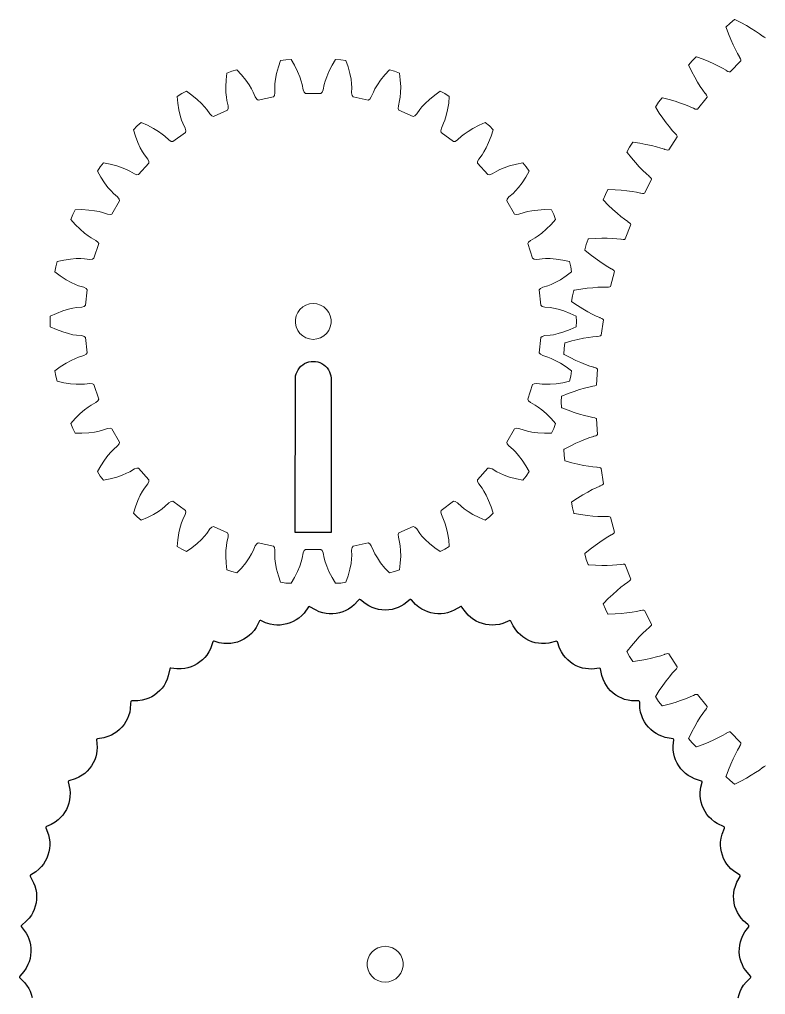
# Model space of a CAD drawing. Header units: centimetres. Extents: x 1 to 101, y 0 to 92.
# Drawn here: x 17.94 to 34.57, y 67.29 to 89.03 of the extents above; entities that cross this region are included whole.
import ezdxf

# ---------------------------------------------------------------- set-up
doc = ezdxf.new("R2010")
doc.units = ezdxf.units.CM
doc.layers.get('0').update_dxf_attribs({"lineweight": 25, "true_color": 0xffffff})
doc.layers.add('OpenJsCad', color=7, linetype='Continuous', lineweight=5, true_color=0xffffff)

msp = doc.modelspace()

# ---------------------------------------------------------------- linework, layer by layer
for p, q in [((24.218, 81.298), (24.257, 81.33)), ((24.257, 81.33), (24.299, 81.357)), ((24.299, 81.357), (24.345, 81.378)), ((24.345, 81.378), (24.393, 81.393)), ((24.393, 81.393), (24.442, 81.403)), ((24.442, 81.403), (24.492, 81.406)), ((24.492, 81.406), (24.542, 81.403)), ((24.542, 81.403), (24.592, 81.393)), ((24.592, 81.393), (24.639, 81.378)), ((24.639, 81.378), (24.685, 81.357)), ((24.685, 81.357), (24.727, 81.33)), ((24.727, 81.33), (24.766, 81.298)), ((24.099, 81.081), (24.112, 81.13)), ((24.112, 81.13), (24.13, 81.176)), ((24.13, 81.176), (24.154, 81.22)), ((24.154, 81.22), (24.184, 81.261)), ((24.184, 81.261), (24.218, 81.298)), ((24.766, 81.298), (24.8, 81.261)), ((24.8, 81.261), (24.83, 81.22)), ((24.83, 81.22), (24.854, 81.176)), ((24.854, 81.176), (24.872, 81.13)), ((24.872, 81.13), (24.885, 81.081)), ((24.092, 77.587), (24.093, 81.031)), ((24.093, 81.031), (24.099, 81.081)), ((24.885, 81.081), (24.891, 81.031)), ((24.891, 81.031), (24.892, 77.587)), ((24.892, 77.587), (24.092, 77.587)), ((24.387, 75.931), (24.286, 75.793)), ((24.4, 75.937), (24.387, 75.931)), ((24.415, 75.935), (24.4, 75.937)), ((24.54, 75.861), (24.415, 75.935)), ((25.348, 75.929), (25.277, 75.882)), ((25.404, 75.978), (25.348, 75.929)), ((25.492, 76.073), (25.404, 75.978)), ((25.517, 76.093), (25.492, 76.073)), ((25.53, 76.095), (25.517, 76.093)), ((25.545, 76.089), (25.53, 76.095)), ((25.652, 76.002), (25.545, 76.089)), ((25.73, 75.952), (25.652, 76.002)), ((25.807, 75.915), (25.73, 75.952)), ((25.873, 75.892), (25.807, 75.915)), ((25.944, 75.874), (25.873, 75.892)), ((26.318, 75.893), (26.247, 75.875)), ((26.384, 75.917), (26.318, 75.893)), ((26.443, 75.944), (26.384, 75.917)), ((26.51, 75.984), (26.443, 75.944)), ((26.653, 76.094), (26.51, 75.984)), ((26.667, 76.095), (26.653, 76.094)), ((26.681, 76.087), (26.667, 76.095)), ((26.773, 75.987), (26.681, 76.087)), ((26.843, 75.927), (26.773, 75.987)), ((26.913, 75.88), (26.843, 75.927)), ((27.779, 75.937), (27.635, 75.854)), ((27.793, 75.936), (27.779, 75.937)), ((27.805, 75.927), (27.793, 75.936)), ((27.882, 75.817), (27.805, 75.927)), ((24.168, 75.68), (24.11, 75.64)), ((24.234, 75.736), (24.168, 75.68)), ((24.286, 75.793), (24.234, 75.736)), ((24.625, 75.822), (24.54, 75.861)), ((24.707, 75.797), (24.625, 75.822)), ((24.776, 75.783), (24.707, 75.797)), ((24.849, 75.776), (24.776, 75.783)), ((24.925, 75.776), (24.849, 75.776)), ((25.001, 75.784), (24.925, 75.776)), ((25.077, 75.799), (25.001, 75.784)), ((25.149, 75.821), (25.077, 75.799)), ((25.216, 75.849), (25.149, 75.821)), ((25.277, 75.882), (25.216, 75.849)), ((26.019, 75.863), (25.944, 75.874)), ((26.096, 75.86), (26.019, 75.863)), ((26.173, 75.864), (26.096, 75.86)), ((26.247, 75.875), (26.173, 75.864)), ((26.975, 75.847), (26.913, 75.88)), ((27.043, 75.82), (26.975, 75.847)), ((27.115, 75.798), (27.043, 75.82)), ((27.191, 75.783), (27.115, 75.798)), ((27.267, 75.776), (27.191, 75.783)), ((27.343, 75.777), (27.267, 75.776)), ((27.416, 75.784), (27.343, 75.777)), ((27.484, 75.798), (27.416, 75.784)), ((27.566, 75.824), (27.484, 75.798)), ((27.635, 75.854), (27.566, 75.824)), ((27.941, 75.748), (27.882, 75.817)), ((28.004, 75.691), (27.941, 75.748)), ((28.06, 75.65), (28.004, 75.691)), ((23.216, 75.468), (23.173, 75.405)), ((23.295, 75.617), (23.216, 75.468)), ((23.307, 75.624), (23.295, 75.617)), ((23.322, 75.624), (23.307, 75.624)), ((23.428, 75.578), (23.322, 75.624)), ((23.529, 75.545), (23.428, 75.578)), ((23.612, 75.53), (23.529, 75.545)), ((23.681, 75.524), (23.612, 75.53)), ((23.753, 75.525), (23.681, 75.524)), ((23.828, 75.534), (23.753, 75.525)), ((23.903, 75.55), (23.828, 75.534)), ((23.976, 75.574), (23.903, 75.55)), ((24.046, 75.604), (23.976, 75.574)), ((24.11, 75.64), (24.046, 75.604)), ((28.123, 75.613), (28.06, 75.65)), ((28.192, 75.581), (28.123, 75.613)), ((28.264, 75.556), (28.192, 75.581)), ((28.339, 75.538), (28.264, 75.556)), ((28.414, 75.527), (28.339, 75.538)), ((28.487, 75.524), (28.414, 75.527)), ((28.557, 75.528), (28.487, 75.524)), ((28.642, 75.541), (28.557, 75.528)), ((28.716, 75.562), (28.642, 75.541)), ((28.871, 75.625), (28.716, 75.562)), ((28.885, 75.622), (28.871, 75.625)), ((28.897, 75.612), (28.885, 75.622)), ((28.949, 75.508), (28.897, 75.612)), ((29.005, 75.418), (28.949, 75.508)), ((23.006, 75.247), (22.941, 75.207)), ((23.064, 75.292), (23.006, 75.247)), ((23.116, 75.339), (23.064, 75.292)), ((23.173, 75.405), (23.116, 75.339)), ((29.059, 75.353), (29.005, 75.418)), ((29.108, 75.304), (29.059, 75.353)), ((29.165, 75.259), (29.108, 75.304)), ((29.228, 75.217), (29.165, 75.259)), ((22.257, 75.154), (22.2, 74.997)), ((22.269, 75.162), (22.257, 75.154)), ((22.284, 75.163), (22.269, 75.162)), ((22.397, 75.132), (22.284, 75.163)), ((22.502, 75.114), (22.397, 75.132)), ((22.587, 75.111), (22.502, 75.114)), ((22.656, 75.115), (22.587, 75.111)), ((22.728, 75.127), (22.656, 75.115)), ((22.8, 75.146), (22.728, 75.127)), ((22.872, 75.173), (22.8, 75.146)), ((22.941, 75.207), (22.872, 75.173)), ((29.296, 75.182), (29.228, 75.217)), ((29.367, 75.153), (29.296, 75.182)), ((29.44, 75.132), (29.367, 75.153)), ((29.512, 75.118), (29.44, 75.132)), ((29.582, 75.111), (29.512, 75.118)), ((29.669, 75.112), (29.582, 75.111)), ((29.745, 75.122), (29.669, 75.112)), ((29.91, 75.164), (29.745, 75.122)), ((29.924, 75.16), (29.91, 75.164)), ((29.934, 75.148), (29.924, 75.16)), ((29.982, 75.01), (29.934, 75.148)), ((22.076, 74.802), (22.025, 74.749)), ((22.12, 74.857), (22.076, 74.802)), ((22.167, 74.929), (22.12, 74.857)), ((22.2, 74.997), (22.167, 74.929)), ((30.022, 74.926), (29.982, 75.01)), ((30.07, 74.853), (30.022, 74.926)), ((30.114, 74.799), (30.07, 74.853)), ((21.767, 74.59), (21.698, 74.568)), ((21.837, 74.62), (21.767, 74.59)), ((21.904, 74.657), (21.837, 74.62)), ((21.967, 74.701), (21.904, 74.657)), ((22.025, 74.749), (21.967, 74.701)), ((30.166, 74.746), (30.114, 74.799)), ((30.224, 74.698), (30.166, 74.746)), ((30.287, 74.655), (30.224, 74.698)), ((30.355, 74.618), (30.287, 74.655)), ((30.424, 74.589), (30.355, 74.618)), ((30.494, 74.567), (30.424, 74.589)), ((21.26, 74.39), (21.237, 74.318)), ((21.294, 74.551), (21.26, 74.39)), ((21.304, 74.56), (21.294, 74.551)), ((21.32, 74.563), (21.304, 74.56)), ((21.454, 74.546), (21.32, 74.563)), ((21.545, 74.545), (21.454, 74.546)), ((21.63, 74.554), (21.545, 74.545)), ((21.698, 74.568), (21.63, 74.554)), ((30.562, 74.553), (30.494, 74.567)), ((30.626, 74.546), (30.562, 74.553)), ((30.703, 74.544), (30.626, 74.546)), ((30.874, 74.563), (30.703, 74.544)), ((30.888, 74.557), (30.874, 74.563)), ((30.896, 74.545), (30.888, 74.557)), ((30.924, 74.403), (30.896, 74.545)), ((30.952, 74.315), (30.924, 74.403)), ((21.166, 74.18), (21.123, 74.121)), ((21.201, 74.24), (21.166, 74.18)), ((21.237, 74.318), (21.201, 74.24)), ((30.988, 74.236), (30.952, 74.315)), ((31.024, 74.176), (30.988, 74.236)), ((31.067, 74.117), (31.024, 74.176)), ((20.955, 73.965), (20.891, 73.926)), ((21.016, 74.012), (20.955, 73.965)), ((21.073, 74.064), (21.016, 74.012)), ((21.123, 74.121), (21.073, 74.064)), ((31.118, 74.061), (31.067, 74.117)), ((31.175, 74.009), (31.118, 74.061)), ((31.236, 73.963), (31.175, 74.009)), ((31.301, 73.924), (31.236, 73.963)), ((20.418, 73.778), (20.413, 73.657)), ((20.424, 73.819), (20.418, 73.778)), ((20.433, 73.83), (20.424, 73.819)), ((20.448, 73.835), (20.433, 73.83)), ((20.585, 73.836), (20.448, 73.835)), ((20.677, 73.848), (20.585, 73.836)), ((20.76, 73.869), (20.677, 73.848)), ((20.825, 73.894), (20.76, 73.869)), ((20.891, 73.926), (20.825, 73.894)), ((31.366, 73.892), (31.301, 73.924)), ((31.432, 73.868), (31.366, 73.892)), ((31.514, 73.847), (31.432, 73.868)), ((31.588, 73.837), (31.514, 73.847)), ((31.718, 73.836), (31.588, 73.837)), ((31.751, 73.832), (31.718, 73.836)), ((31.761, 73.823), (31.751, 73.832)), ((31.767, 73.808), (31.761, 73.823)), ((31.773, 73.671), (31.767, 73.808)), ((20.376, 73.502), (20.35, 73.438)), ((20.4, 73.584), (20.376, 73.502)), ((20.413, 73.657), (20.4, 73.584)), ((31.788, 73.58), (31.773, 73.671)), ((31.812, 73.498), (31.788, 73.58)), ((31.839, 73.434), (31.812, 73.498)), ((20.275, 73.31), (20.227, 73.25)), ((20.316, 73.373), (20.275, 73.31)), ((20.35, 73.438), (20.316, 73.373)), ((31.873, 73.369), (31.839, 73.434)), ((31.915, 73.306), (31.873, 73.369)), ((31.964, 73.246), (31.915, 73.306)), ((19.993, 73.071), (19.914, 73.038)), ((20.054, 73.105), (19.993, 73.071)), ((20.115, 73.146), (20.054, 73.105)), ((20.173, 73.195), (20.115, 73.146)), ((20.227, 73.25), (20.173, 73.195)), ((32.018, 73.192), (31.964, 73.246)), ((32.076, 73.144), (32.018, 73.192)), ((32.137, 73.103), (32.076, 73.144)), ((32.198, 73.07), (32.137, 73.103)), ((32.258, 73.044), (32.198, 73.07)), ((19.669, 72.982), (19.663, 72.969)), ((19.663, 72.969), (19.675, 72.797)), ((19.681, 72.99), (19.669, 72.982)), ((19.824, 73.013), (19.681, 72.99)), ((19.914, 73.038), (19.824, 73.013)), ((32.332, 73.02), (32.258, 73.044)), ((32.512, 72.988), (32.332, 73.02)), ((32.522, 72.978), (32.512, 72.988)), ((32.513, 72.828), (32.525, 72.962)), ((32.525, 72.962), (32.522, 72.978)), ((19.662, 72.656), (19.645, 72.589)), ((19.671, 72.72), (19.662, 72.656)), ((19.675, 72.797), (19.671, 72.72)), ((32.514, 72.737), (32.513, 72.828)), ((32.526, 72.652), (32.514, 72.737)), ((32.543, 72.585), (32.526, 72.652)), ((19.589, 72.452), (19.55, 72.386)), ((19.621, 72.52), (19.589, 72.452)), ((19.645, 72.589), (19.621, 72.52)), ((32.568, 72.516), (32.543, 72.585)), ((32.6, 72.448), (32.568, 72.516)), ((32.639, 72.382), (32.6, 72.448)), ((19.4, 72.217), (19.344, 72.175)), ((19.455, 72.267), (19.4, 72.217)), ((19.505, 72.324), (19.455, 72.267)), ((19.55, 72.386), (19.505, 72.324)), ((32.685, 72.32), (32.639, 72.382)), ((32.736, 72.264), (32.685, 72.32)), ((32.79, 72.214), (32.736, 72.264)), ((32.846, 72.173), (32.79, 72.214)), ((19.033, 72.04), (19.029, 72.026)), ((19.029, 72.026), (19.064, 71.86)), ((19.045, 72.049), (19.033, 72.04)), ((19.185, 72.093), (19.045, 72.049)), ((19.27, 72.13), (19.185, 72.093)), ((19.344, 72.175), (19.27, 72.13)), ((32.92, 72.129), (32.846, 72.173)), ((32.989, 72.098), (32.92, 72.129)), ((33.148, 72.046), (32.989, 72.098)), ((33.131, 71.906), (33.159, 72.02)), ((33.157, 72.035), (33.148, 72.046)), ((33.159, 72.02), (33.157, 72.035)), ((19.064, 71.86), (19.071, 71.784)), ((19.071, 71.784), (19.07, 71.697)), ((33.117, 71.8), (33.131, 71.906)), ((33.117, 71.715), (33.117, 71.8)), ((19.044, 71.555), (19.02, 71.483)), ((19.061, 71.627), (19.044, 71.555)), ((19.07, 71.697), (19.061, 71.627)), ((33.124, 71.647), (33.117, 71.715)), ((33.138, 71.575), (33.124, 71.647)), ((33.16, 71.503), (33.138, 71.575)), ((18.951, 71.347), (18.907, 71.285)), ((18.989, 71.413), (18.951, 71.347)), ((19.02, 71.483), (18.989, 71.413)), ((33.189, 71.432), (33.16, 71.503)), ((33.225, 71.364), (33.189, 71.432)), ((33.267, 71.301), (33.225, 71.364)), ((18.743, 71.131), (18.651, 71.078)), ((18.81, 71.182), (18.743, 71.131)), ((18.86, 71.23), (18.81, 71.182)), ((18.907, 71.285), (18.86, 71.23)), ((33.314, 71.244), (33.267, 71.301)), ((33.364, 71.195), (33.314, 71.244)), ((33.431, 71.14), (33.364, 71.195)), ((33.495, 71.099), (33.431, 71.14)), ((18.534, 71.018), (18.532, 71.005)), ((18.532, 71.005), (18.589, 70.847)), ((18.545, 71.029), (18.534, 71.018)), ((18.651, 71.078), (18.545, 71.029)), ((33.647, 71.025), (33.495, 71.099)), ((33.603, 70.86), (33.655, 70.998)), ((33.655, 71.013), (33.647, 71.025)), ((33.655, 70.998), (33.655, 71.013)), ((18.589, 70.847), (18.607, 70.773)), ((18.607, 70.773), (18.618, 70.687)), ((18.618, 70.687), (18.619, 70.617)), ((33.569, 70.683), (33.58, 70.769)), ((33.569, 70.613), (33.569, 70.683)), ((33.58, 70.769), (33.603, 70.86)), ((18.6, 70.469), (18.579, 70.395)), ((18.613, 70.544), (18.6, 70.469)), ((18.619, 70.617), (18.613, 70.544)), ((33.575, 70.539), (33.569, 70.613)), ((33.588, 70.465), (33.575, 70.539)), ((33.61, 70.391), (33.588, 70.465)), ((18.517, 70.256), (18.478, 70.195)), ((18.551, 70.324), (18.517, 70.256)), ((18.579, 70.395), (18.551, 70.324)), ((33.638, 70.32), (33.61, 70.391)), ((33.672, 70.253), (33.638, 70.32)), ((33.712, 70.191), (33.672, 70.253)), ((18.305, 70.022), (18.192, 69.95)), ((18.376, 70.079), (18.305, 70.022)), ((18.435, 70.14), (18.376, 70.079)), ((18.478, 70.195), (18.435, 70.14)), ((33.755, 70.137), (33.712, 70.191)), ((33.799, 70.091), (33.755, 70.137)), ((33.857, 70.04), (33.799, 70.091)), ((34, 69.945), (33.857, 70.04)), ((18.183, 69.937), (18.181, 69.923)), ((18.181, 69.923), (18.259, 69.777)), ((18.192, 69.95), (18.183, 69.937)), ((33.934, 69.79), (34.005, 69.917)), ((34.006, 69.932), (34, 69.945)), ((34.005, 69.917), (34.006, 69.932)), ((18.259, 69.777), (18.287, 69.707)), ((18.287, 69.707), (18.31, 69.624)), ((18.31, 69.624), (18.322, 69.555)), ((33.865, 69.551), (33.876, 69.62)), ((33.876, 69.62), (33.899, 69.704)), ((33.899, 69.704), (33.934, 69.79)), ((18.324, 69.407), (18.314, 69.33)), ((18.322, 69.555), (18.326, 69.482)), ((18.326, 69.482), (18.324, 69.407)), ((33.861, 69.478), (33.865, 69.551)), ((33.863, 69.402), (33.861, 69.478)), ((33.874, 69.326), (33.863, 69.402)), ((18.273, 69.184), (18.243, 69.117)), ((18.297, 69.255), (18.273, 69.184)), ((18.314, 69.33), (18.297, 69.255)), ((33.891, 69.251), (33.874, 69.326)), ((33.916, 69.18), (33.891, 69.251)), ((33.946, 69.113), (33.916, 69.18)), ((18.159, 68.987), (18.096, 68.92)), ((18.209, 69.057), (18.159, 68.987)), ((18.243, 69.117), (18.209, 69.057)), ((33.981, 69.053), (33.946, 69.113)), ((34.031, 68.985), (33.981, 69.053)), ((34.081, 68.93), (34.031, 68.985)), ((17.993, 68.831), (17.985, 68.818)), ((17.985, 68.818), (17.985, 68.804)), ((17.985, 68.804), (18.09, 68.657)), ((18.096, 68.92), (17.993, 68.831)), ((34.179, 68.846), (34.081, 68.93)), ((34.114, 68.683), (34.197, 68.793)), ((34.201, 68.821), (34.179, 68.846)), ((34.197, 68.793), (34.203, 68.808)), ((34.203, 68.808), (34.201, 68.821)), ((18.09, 68.657), (18.128, 68.589)), ((18.128, 68.589), (18.153, 68.529)), ((18.153, 68.529), (18.174, 68.462)), ((34.012, 68.458), (34.033, 68.525)), ((34.033, 68.525), (34.067, 68.604)), ((34.067, 68.604), (34.114, 68.683)), ((18.174, 68.462), (18.19, 68.391)), ((18.19, 68.391), (18.198, 68.316)), ((18.198, 68.316), (18.2, 68.239)), ((33.988, 68.234), (33.989, 68.311)), ((33.989, 68.311), (33.997, 68.386)), ((33.997, 68.386), (34.012, 68.458)), ((18.18, 68.088), (18.16, 68.017)), ((18.193, 68.162), (18.18, 68.088)), ((18.2, 68.239), (18.193, 68.162)), ((33.994, 68.158), (33.988, 68.234)), ((34.008, 68.084), (33.994, 68.158)), ((34.029, 68.013), (34.008, 68.084)), ((18.095, 67.876), (18.042, 67.8)), ((18.134, 67.952), (18.095, 67.876)), ((18.16, 68.017), (18.134, 67.952)), ((34.055, 67.949), (34.029, 68.013)), ((34.084, 67.891), (34.055, 67.949)), ((34.126, 67.825), (34.084, 67.891)), ((17.952, 67.697), (17.945, 67.682)), ((17.945, 67.682), (17.946, 67.668)), ((17.946, 67.668), (17.966, 67.642)), ((18.042, 67.8), (17.952, 67.697)), ((17.966, 67.642), (18.058, 67.552)), ((34.241, 67.686), (34.126, 67.825)), ((34.139, 67.562), (34.235, 67.658)), ((34.235, 67.658), (34.242, 67.672)), ((34.242, 67.672), (34.241, 67.686)), ((18.058, 67.552), (18.104, 67.494)), ((18.104, 67.494), (18.149, 67.422)), ((18.149, 67.422), (18.18, 67.359)), ((34.006, 67.355), (34.036, 67.418)), ((34.036, 67.418), (34.081, 67.491)), ((34.081, 67.491), (34.139, 67.562)), ((18.18, 67.359), (18.205, 67.291)), ((18.205, 67.291), (18.225, 67.218)), ((33.961, 67.214), (33.981, 67.287)), ((33.981, 67.287), (34.006, 67.355))]:
    msp.add_line(p, q)
at = {"layer": 'OpenJsCad'}
msp.add_lwpolyline([(34.572, 88.621), (34.545, 88.633), (34.511, 88.658), (34.506, 88.661), (34.435, 88.714), (34.351, 88.77), (34.255, 88.831), (34.145, 88.894), (34.022, 88.96), (33.886, 89.027), (33.879, 89.03), (33.78, 88.95), (33.69, 88.86), (33.692, 88.852), (33.744, 88.71), (33.797, 88.581), (33.849, 88.465), (33.899, 88.363), (33.946, 88.274), (33.991, 88.197), (33.994, 88.192), (34.015, 88.156), (34.025, 88.127), (34.024, 88.108), (33.78, 87.865), (33.761, 87.864), (33.733, 87.874), (33.696, 87.895), (33.691, 87.898), (33.615, 87.942), (33.526, 87.99), (33.423, 88.04), (33.308, 88.092), (33.179, 88.144), (33.036, 88.196), (33.029, 88.199), (32.938, 88.109), (32.858, 88.01), (32.862, 88.002), (32.929, 87.866), (32.994, 87.743), (33.058, 87.634), (33.118, 87.537), (33.175, 87.454), (33.227, 87.382), (33.231, 87.377), (33.255, 87.343), (33.268, 87.316), (33.269, 87.297), (33.052, 87.03), (33.033, 87.027), (33.004, 87.033), (32.966, 87.05), (32.961, 87.053), (32.88, 87.089), (32.786, 87.127), (32.679, 87.166), (32.559, 87.206), (32.425, 87.244), (32.278, 87.281), (32.27, 87.283), (32.19, 87.184), (32.12, 87.077), (32.124, 87.07), (32.205, 86.942), (32.283, 86.826), (32.358, 86.724), (32.428, 86.635), (32.493, 86.557), (32.553, 86.492), (32.557, 86.487), (32.585, 86.456), (32.6, 86.43), (32.603, 86.411), (32.416, 86.123), (32.397, 86.118), (32.368, 86.121), (32.328, 86.134), (32.322, 86.136), (32.238, 86.164), (32.141, 86.192), (32.03, 86.22), (31.907, 86.246), (31.769, 86.271), (31.619, 86.292), (31.611, 86.293), (31.542, 86.186), (31.484, 86.073), (31.489, 86.066), (31.582, 85.947), (31.672, 85.84), (31.757, 85.746), (31.836, 85.665), (31.909, 85.595), (31.975, 85.535), (31.98, 85.532), (32.011, 85.504), (32.029, 85.48), (32.034, 85.461), (31.878, 85.154), (31.86, 85.148), (31.83, 85.148), (31.789, 85.157), (31.783, 85.158), (31.696, 85.177), (31.597, 85.194), (31.484, 85.211), (31.358, 85.224), (31.219, 85.234), (31.067, 85.24), (31.059, 85.24), (31.002, 85.126), (30.956, 85.007), (30.961, 85.001), (31.067, 84.892), (31.167, 84.796), (31.262, 84.711), (31.349, 84.638), (31.429, 84.576), (31.501, 84.524), (31.506, 84.521), (31.539, 84.496), (31.56, 84.474), (31.567, 84.456), (31.443, 84.135), (31.426, 84.126), (31.397, 84.124), (31.355, 84.128), (31.349, 84.129), (31.261, 84.138), (31.16, 84.146), (31.046, 84.15), (30.92, 84.15), (30.78, 84.145), (30.629, 84.135), (30.621, 84.134), (30.575, 84.015), (30.542, 83.893), (30.548, 83.887), (30.665, 83.79), (30.775, 83.704), (30.877, 83.63), (30.972, 83.567), (31.058, 83.513), (31.134, 83.469), (31.14, 83.466), (31.176, 83.445), (31.199, 83.426), (31.207, 83.408), (31.118, 83.076), (31.102, 83.066), (31.073, 83.06), (31.031, 83.06), (31.025, 83.06), (30.936, 83.06), (30.835, 83.057), (30.722, 83.049), (30.596, 83.036), (30.458, 83.017), (30.308, 82.991), (30.3, 82.989), (30.267, 82.866), (30.247, 82.741), (30.254, 82.736), (30.38, 82.651), (30.498, 82.578), (30.608, 82.514), (30.709, 82.461), (30.8, 82.417), (30.881, 82.381), (30.886, 82.379), (30.924, 82.362), (30.949, 82.345), (30.959, 82.329), (30.906, 81.989), (30.891, 81.977), (30.862, 81.968), (30.82, 81.963), (30.814, 81.963), (30.726, 81.954), (30.626, 81.94), (30.514, 81.92), (30.39, 81.894), (30.255, 81.861), (30.109, 81.819), (30.101, 81.817), (30.081, 81.691), (30.074, 81.564), (30.081, 81.56), (30.216, 81.489), (30.341, 81.428), (30.457, 81.377), (30.562, 81.334), (30.658, 81.3), (30.742, 81.273), (30.747, 81.271), (30.787, 81.258), (30.814, 81.244), (30.826, 81.229), (30.808, 80.885), (30.794, 80.871), (30.767, 80.86), (30.725, 80.851), (30.72, 80.85), (30.633, 80.832), (30.535, 80.807), (30.425, 80.776), (30.305, 80.737), (30.174, 80.69), (30.033, 80.633), (30.026, 80.63), (30.019, 80.503), (30.026, 80.376), (30.033, 80.373), (30.174, 80.316), (30.305, 80.269), (30.425, 80.23), (30.535, 80.199), (30.633, 80.174), (30.72, 80.156), (30.725, 80.155), (30.767, 80.146), (30.794, 80.135), (30.808, 80.121), (30.826, 79.777), (30.814, 79.762), (30.787, 79.748), (30.747, 79.735), (30.742, 79.733), (30.658, 79.706), (30.562, 79.672), (30.457, 79.629), (30.341, 79.578), (30.216, 79.517), (30.081, 79.446), (30.074, 79.442), (30.081, 79.315), (30.101, 79.189), (30.109, 79.187), (30.255, 79.145), (30.39, 79.112), (30.514, 79.086), (30.626, 79.066), (30.726, 79.052), (30.814, 79.043), (30.82, 79.043), (30.862, 79.038), (30.891, 79.029), (30.906, 79.017), (30.959, 78.677), (30.949, 78.661), (30.924, 78.644), (30.886, 78.627), (30.881, 78.625), (30.8, 78.589), (30.709, 78.545), (30.608, 78.491), (30.498, 78.428), (30.38, 78.355), (30.254, 78.27), (30.247, 78.265), (30.267, 78.14), (30.3, 78.017), (30.308, 78.015), (30.458, 77.989), (30.596, 77.97), (30.722, 77.957), (30.835, 77.949), (30.936, 77.946), (31.025, 77.946), (31.031, 77.946), (31.073, 77.946), (31.102, 77.94), (31.118, 77.93), (31.207, 77.598), (31.199, 77.58), (31.176, 77.561), (31.14, 77.54), (31.134, 77.537), (31.058, 77.493), (30.972, 77.439), (30.877, 77.376), (30.775, 77.302), (30.665, 77.216), (30.548, 77.119), (30.542, 77.113), (30.575, 76.99), (30.621, 76.872), (30.629, 76.871), (30.78, 76.861), (30.92, 76.856), (31.046, 76.856), (31.16, 76.86), (31.261, 76.868), (31.349, 76.877), (31.355, 76.878), (31.397, 76.882), (31.426, 76.88), (31.443, 76.871), (31.567, 76.55), (31.56, 76.532), (31.539, 76.51), (31.506, 76.485), (31.501, 76.482), (31.429, 76.43), (31.349, 76.368), (31.262, 76.295), (31.167, 76.21), (31.067, 76.114), (30.961, 76.005), (30.956, 75.999), (31.002, 75.88), (31.059, 75.766), (31.067, 75.766), (31.219, 75.772), (31.358, 75.782), (31.484, 75.795), (31.597, 75.812), (31.696, 75.829), (31.783, 75.848), (31.789, 75.849), (31.83, 75.858), (31.86, 75.858), (31.878, 75.852), (32.034, 75.545), (32.029, 75.526), (32.011, 75.502), (31.98, 75.474), (31.975, 75.47), (31.909, 75.411), (31.836, 75.341), (31.757, 75.259), (31.672, 75.166), (31.582, 75.059), (31.489, 74.94), (31.484, 74.933), (31.542, 74.82), (31.611, 74.713), (31.619, 74.714), (31.769, 74.735), (31.907, 74.76), (32.03, 74.786), (32.141, 74.814), (32.238, 74.842), (32.322, 74.87), (32.328, 74.872), (32.368, 74.885), (32.397, 74.888), (32.416, 74.883), (32.603, 74.595), (32.6, 74.576), (32.585, 74.55), (32.557, 74.519), (32.553, 74.514), (32.493, 74.449), (32.428, 74.371), (32.358, 74.282), (32.283, 74.18), (32.205, 74.064), (32.124, 73.936), (32.12, 73.929), (32.19, 73.822), (32.27, 73.723), (32.278, 73.725), (32.425, 73.762), (32.559, 73.8), (32.679, 73.84), (32.786, 73.879), (32.88, 73.917), (32.961, 73.953), (32.966, 73.956), (33.004, 73.973), (33.033, 73.979), (33.052, 73.976), (33.269, 73.709), (33.268, 73.69), (33.255, 73.663), (33.231, 73.629), (33.227, 73.624), (33.175, 73.552), (33.118, 73.469), (33.058, 73.372), (32.994, 73.263), (32.929, 73.14), (32.862, 73.003), (32.858, 72.996), (32.938, 72.897), (33.029, 72.807), (33.036, 72.81), (33.179, 72.862), (33.308, 72.914), (33.423, 72.966), (33.526, 73.016), (33.615, 73.064), (33.691, 73.108), (33.696, 73.111), (33.733, 73.132), (33.761, 73.142), (33.78, 73.141), (34.024, 72.898), (34.025, 72.879), (34.015, 72.85), (33.994, 72.814), (33.991, 72.809), (33.946, 72.732), (33.899, 72.643), (33.849, 72.541), (33.797, 72.425), (33.744, 72.296), (33.692, 72.154), (33.69, 72.146), (33.78, 72.056), (33.879, 71.976), (33.886, 71.979), (34.022, 72.046), (34.145, 72.112), (34.255, 72.175), (34.351, 72.236), (34.435, 72.292), (34.506, 72.345), (34.511, 72.348), (34.545, 72.373), (34.572, 72.385)], dxfattribs=at)
for points in [[(30.2, 80.963), (30.23, 81.077), (30.249, 81.193), (30.13, 81.282), (30, 81.366), (29.887, 81.428), (29.793, 81.472), (29.72, 81.499), (29.605, 81.534), (29.553, 81.563), (29.529, 81.594), (29.565, 81.936), (29.595, 81.961), (29.652, 81.979), (29.772, 81.989), (29.849, 82.001), (29.95, 82.024), (30.073, 82.062), (30.217, 82.117), (30.352, 82.179), (30.359, 82.296), (30.352, 82.414), (30.217, 82.476), (30.073, 82.531), (29.95, 82.569), (29.849, 82.592), (29.772, 82.604), (29.652, 82.614), (29.595, 82.632), (29.565, 82.657), (29.529, 82.999), (29.553, 83.03), (29.605, 83.059), (29.72, 83.094), (29.793, 83.121), (29.887, 83.165), (30, 83.227), (30.13, 83.311), (30.249, 83.4), (30.23, 83.516), (30.2, 83.63), (30.055, 83.663), (29.902, 83.687), (29.774, 83.698), (29.671, 83.699), (29.593, 83.695), (29.473, 83.68), (29.413, 83.685), (29.38, 83.704), (29.273, 84.031), (29.29, 84.066), (29.335, 84.105), (29.44, 84.163), (29.506, 84.206), (29.589, 84.268), (29.686, 84.352), (29.796, 84.461), (29.893, 84.573), (29.851, 84.683), (29.798, 84.787), (29.649, 84.79), (29.495, 84.781), (29.367, 84.765), (29.266, 84.745), (29.19, 84.725), (29.076, 84.685), (29.017, 84.678), (28.98, 84.689), (28.808, 84.987), (28.817, 85.025), (28.853, 85.072), (28.944, 85.151), (28.999, 85.206), (29.068, 85.284), (29.145, 85.387), (29.23, 85.516), (29.302, 85.646), (29.238, 85.745), (29.164, 85.836), (29.018, 85.807), (28.869, 85.767), (28.747, 85.725), (28.652, 85.684), (28.583, 85.649), (28.479, 85.586), (28.423, 85.567), (28.385, 85.57), (28.154, 85.826), (28.155, 85.864), (28.18, 85.918), (28.253, 86.015), (28.296, 86.08), (28.346, 86.17), (28.401, 86.287), (28.457, 86.431), (28.5, 86.573), (28.417, 86.656), (28.326, 86.73), (28.189, 86.672), (28.052, 86.601), (27.942, 86.535), (27.857, 86.475), (27.796, 86.426), (27.708, 86.343), (27.657, 86.313), (27.619, 86.308), (27.341, 86.51), (27.333, 86.548), (27.347, 86.606), (27.398, 86.715), (27.426, 86.788), (27.457, 86.887), (27.486, 87.013), (27.51, 87.165), (27.524, 87.313), (27.425, 87.377), (27.321, 87.43), (27.199, 87.345), (27.079, 87.248), (26.985, 87.159), (26.915, 87.084), (26.866, 87.023), (26.797, 86.924), (26.753, 86.883), (26.717, 86.87), (26.402, 87.01), (26.387, 87.046), (26.388, 87.106), (26.416, 87.223), (26.428, 87.3), (26.437, 87.403), (26.44, 87.532), (26.432, 87.686), (26.414, 87.834), (26.305, 87.876), (26.191, 87.906), (26.09, 87.797), (25.993, 87.677), (25.92, 87.572), (25.866, 87.483), (25.831, 87.413), (25.784, 87.302), (25.75, 87.253), (25.717, 87.233), (25.38, 87.305), (25.358, 87.336), (25.347, 87.395), (25.349, 87.515), (25.346, 87.593), (25.333, 87.696), (25.309, 87.823), (25.269, 87.972), (25.221, 88.113), (25.105, 88.131), (24.988, 88.137), (24.911, 88.009), (24.842, 87.872), (24.792, 87.753), (24.758, 87.655), (24.738, 87.58), (24.715, 87.461), (24.692, 87.406), (24.664, 87.38), (24.32, 87.38), (24.292, 87.406), (24.268, 87.461), (24.246, 87.58), (24.226, 87.655), (24.192, 87.753), (24.142, 87.872), (24.072, 88.009), (23.996, 88.137), (23.879, 88.131), (23.763, 88.113), (23.714, 87.972), (23.675, 87.823), (23.651, 87.696), (23.638, 87.593), (23.634, 87.515), (23.637, 87.395), (23.625, 87.336), (23.603, 87.305), (23.267, 87.233), (23.234, 87.253), (23.2, 87.302), (23.153, 87.413), (23.117, 87.483), (23.064, 87.572), (22.99, 87.677), (22.894, 87.797), (22.792, 87.906), (22.679, 87.876), (22.569, 87.834), (22.552, 87.686), (22.544, 87.532), (22.546, 87.403), (22.555, 87.3), (22.568, 87.223), (22.595, 87.106), (22.596, 87.046), (22.581, 87.01), (22.267, 86.87), (22.231, 86.883), (22.187, 86.924), (22.118, 87.023), (22.069, 87.084), (21.999, 87.159), (21.904, 87.248), (21.785, 87.345), (21.663, 87.43), (21.559, 87.377), (21.46, 87.313), (21.473, 87.165), (21.498, 87.013), (21.527, 86.887), (21.557, 86.788), (21.586, 86.715), (21.637, 86.606), (21.65, 86.548), (21.643, 86.51), (21.365, 86.308), (21.327, 86.313), (21.275, 86.343), (21.187, 86.426), (21.127, 86.475), (21.042, 86.535), (20.932, 86.601), (20.794, 86.672), (20.658, 86.73), (20.566, 86.656), (20.483, 86.573), (20.527, 86.431), (20.583, 86.287), (20.637, 86.17), (20.688, 86.08), (20.73, 86.015), (20.803, 85.918), (20.828, 85.864), (20.829, 85.826), (20.599, 85.57), (20.561, 85.567), (20.504, 85.586), (20.401, 85.649), (20.331, 85.684), (20.236, 85.725), (20.114, 85.767), (19.965, 85.807), (19.819, 85.836), (19.746, 85.745), (19.682, 85.646), (19.754, 85.516), (19.838, 85.387), (19.916, 85.284), (19.984, 85.206), (20.04, 85.151), (20.131, 85.072), (20.167, 85.025), (20.176, 84.987), (20.004, 84.689), (19.967, 84.678), (19.907, 84.685), (19.793, 84.725), (19.718, 84.745), (19.616, 84.765), (19.488, 84.781), (19.334, 84.79), (19.186, 84.787), (19.132, 84.683), (19.09, 84.573), (19.188, 84.461), (19.297, 84.352), (19.395, 84.268), (19.478, 84.206), (19.543, 84.163), (19.649, 84.105), (19.694, 84.066), (19.71, 84.031), (19.604, 83.704), (19.57, 83.685), (19.511, 83.68), (19.391, 83.695), (19.313, 83.699), (19.21, 83.698), (19.081, 83.687), (18.929, 83.663), (18.784, 83.63), (18.753, 83.516), (18.735, 83.4), (18.854, 83.311), (18.984, 83.227), (19.096, 83.165), (19.19, 83.121), (19.263, 83.094), (19.379, 83.059), (19.431, 83.03), (19.454, 82.999), (19.418, 82.657), (19.389, 82.632), (19.332, 82.614), (19.212, 82.604), (19.135, 82.592), (19.034, 82.569), (18.91, 82.531), (18.766, 82.476), (18.631, 82.414), (18.625, 82.296), (18.631, 82.179), (18.766, 82.117), (18.91, 82.062), (19.034, 82.024), (19.135, 82.001), (19.212, 81.989), (19.332, 81.979), (19.389, 81.961), (19.418, 81.936), (19.454, 81.594), (19.431, 81.563), (19.379, 81.534), (19.263, 81.499), (19.19, 81.472), (19.096, 81.428), (18.984, 81.366), (18.854, 81.282), (18.735, 81.193), (18.753, 81.077), (18.784, 80.963), (18.929, 80.93), (19.081, 80.906), (19.21, 80.895), (19.313, 80.894), (19.391, 80.898), (19.511, 80.913), (19.57, 80.908), (19.604, 80.889), (19.71, 80.562), (19.694, 80.527), (19.649, 80.488), (19.543, 80.43), (19.478, 80.387), (19.395, 80.325), (19.297, 80.241), (19.188, 80.132), (19.09, 80.02), (19.132, 79.91), (19.186, 79.806), (19.334, 79.803), (19.488, 79.812), (19.616, 79.828), (19.718, 79.848), (19.793, 79.868), (19.907, 79.908), (19.967, 79.915), (20.004, 79.904), (20.176, 79.606), (20.167, 79.568), (20.131, 79.521), (20.04, 79.442), (19.984, 79.387), (19.916, 79.309), (19.838, 79.206), (19.754, 79.077), (19.682, 78.947), (19.746, 78.848), (19.819, 78.757), (19.965, 78.786), (20.114, 78.826), (20.236, 78.868), (20.331, 78.909), (20.401, 78.944), (20.504, 79.007), (20.561, 79.026), (20.599, 79.023), (20.829, 78.767), (20.828, 78.729), (20.803, 78.675), (20.73, 78.578), (20.688, 78.513), (20.637, 78.423), (20.583, 78.306), (20.527, 78.162), (20.483, 78.02), (20.566, 77.937), (20.658, 77.863), (20.794, 77.921), (20.932, 77.992), (21.042, 78.058), (21.127, 78.118), (21.187, 78.167), (21.275, 78.249), (21.327, 78.28), (21.365, 78.285), (21.643, 78.083), (21.65, 78.045), (21.637, 77.987), (21.586, 77.878), (21.557, 77.805), (21.527, 77.706), (21.498, 77.58), (21.473, 77.428), (21.46, 77.28), (21.559, 77.216), (21.663, 77.162), (21.785, 77.248), (21.904, 77.345), (21.999, 77.434), (22.069, 77.509), (22.118, 77.57), (22.187, 77.669), (22.231, 77.71), (22.267, 77.723), (22.581, 77.583), (22.596, 77.547), (22.595, 77.487), (22.568, 77.37), (22.555, 77.293), (22.546, 77.19), (22.544, 77.061), (22.552, 76.907), (22.569, 76.759), (22.679, 76.717), (22.792, 76.687), (22.894, 76.796), (22.99, 76.916), (23.064, 77.021), (23.117, 77.11), (23.153, 77.18), (23.2, 77.291), (23.234, 77.34), (23.267, 77.36), (23.603, 77.288), (23.625, 77.257), (23.637, 77.198), (23.634, 77.078), (23.638, 77), (23.651, 76.897), (23.675, 76.77), (23.714, 76.621), (23.763, 76.48), (23.879, 76.462), (23.996, 76.456), (24.072, 76.583), (24.142, 76.721), (24.192, 76.84), (24.226, 76.938), (24.246, 77.013), (24.268, 77.132), (24.292, 77.187), (24.32, 77.213), (24.664, 77.213), (24.692, 77.187), (24.715, 77.132), (24.738, 77.013), (24.758, 76.938), (24.792, 76.84), (24.842, 76.721), (24.911, 76.583), (24.988, 76.456), (25.105, 76.462), (25.221, 76.48), (25.269, 76.621), (25.309, 76.77), (25.333, 76.897), (25.346, 77), (25.349, 77.078), (25.347, 77.198), (25.358, 77.257), (25.38, 77.288), (25.717, 77.36), (25.75, 77.34), (25.784, 77.291), (25.831, 77.18), (25.866, 77.11), (25.92, 77.021), (25.993, 76.916), (26.09, 76.796), (26.191, 76.687), (26.305, 76.717), (26.414, 76.759), (26.432, 76.907), (26.44, 77.061), (26.437, 77.19), (26.428, 77.293), (26.416, 77.37), (26.388, 77.487), (26.387, 77.547), (26.402, 77.583), (26.717, 77.723), (26.753, 77.71), (26.797, 77.669), (26.866, 77.57), (26.915, 77.509), (26.985, 77.434), (27.079, 77.345), (27.199, 77.248), (27.321, 77.162), (27.425, 77.216), (27.524, 77.28), (27.51, 77.428), (27.486, 77.58), (27.457, 77.706), (27.426, 77.805), (27.398, 77.878), (27.347, 77.987), (27.333, 78.045), (27.341, 78.083), (27.619, 78.285), (27.657, 78.28), (27.708, 78.249), (27.796, 78.167), (27.857, 78.118), (27.942, 78.058), (28.052, 77.992), (28.189, 77.921), (28.326, 77.863), (28.417, 77.937), (28.5, 78.02), (28.457, 78.162), (28.401, 78.306), (28.346, 78.423), (28.296, 78.513), (28.253, 78.578), (28.18, 78.675), (28.155, 78.729), (28.154, 78.767), (28.385, 79.023), (28.423, 79.026), (28.479, 79.007), (28.583, 78.944), (28.652, 78.909), (28.747, 78.868), (28.869, 78.826), (29.018, 78.786), (29.164, 78.757), (29.238, 78.848), (29.302, 78.947), (29.23, 79.077), (29.145, 79.206), (29.068, 79.309), (28.999, 79.387), (28.944, 79.442), (28.853, 79.521), (28.817, 79.568), (28.808, 79.606), (28.98, 79.904), (29.017, 79.915), (29.076, 79.908), (29.19, 79.868), (29.266, 79.848), (29.367, 79.828), (29.495, 79.812), (29.649, 79.803), (29.798, 79.806), (29.851, 79.91), (29.893, 80.02), (29.796, 80.132), (29.686, 80.241), (29.589, 80.325), (29.506, 80.387), (29.44, 80.43), (29.335, 80.488), (29.29, 80.527), (29.273, 80.562), (29.38, 80.889), (29.413, 80.908), (29.473, 80.913), (29.593, 80.898), (29.671, 80.894), (29.774, 80.895), (29.902, 80.906), (30.055, 80.93), (30.2, 80.963)], [(24.575, 81.905), (24.492, 81.896), (24.409, 81.905), (24.329, 81.931), (24.257, 81.973), (24.195, 82.029), (24.145, 82.096), (24.111, 82.173), (24.094, 82.255), (24.094, 82.338), (24.111, 82.42), (24.145, 82.496), (24.195, 82.564), (24.257, 82.62), (24.329, 82.662), (24.409, 82.688), (24.492, 82.696), (24.575, 82.688), (24.655, 82.662), (24.727, 82.62), (24.789, 82.564), (24.838, 82.496), (24.872, 82.42), (24.89, 82.338), (24.89, 82.255), (24.872, 82.173), (24.838, 82.096), (24.789, 82.029), (24.727, 81.973), (24.655, 81.931), (24.575, 81.905)], [(26.177, 67.57), (26.094, 67.561), (26.011, 67.57), (25.931, 67.596), (25.859, 67.637), (25.796, 67.693), (25.747, 67.761), (25.713, 67.837), (25.696, 67.919), (25.696, 68.003), (25.713, 68.085), (25.747, 68.161), (25.796, 68.229), (25.859, 68.285), (25.931, 68.326), (26.011, 68.352), (26.094, 68.361), (26.177, 68.352), (26.256, 68.326), (26.329, 68.285), (26.391, 68.229), (26.44, 68.161), (26.474, 68.085), (26.492, 68.003), (26.492, 67.919), (26.474, 67.837), (26.44, 67.761), (26.391, 67.693), (26.329, 67.637), (26.256, 67.596), (26.177, 67.57)]]:
    msp.add_lwpolyline(points, close=True, dxfattribs=at)

doc.saveas('drawing.dxf')
